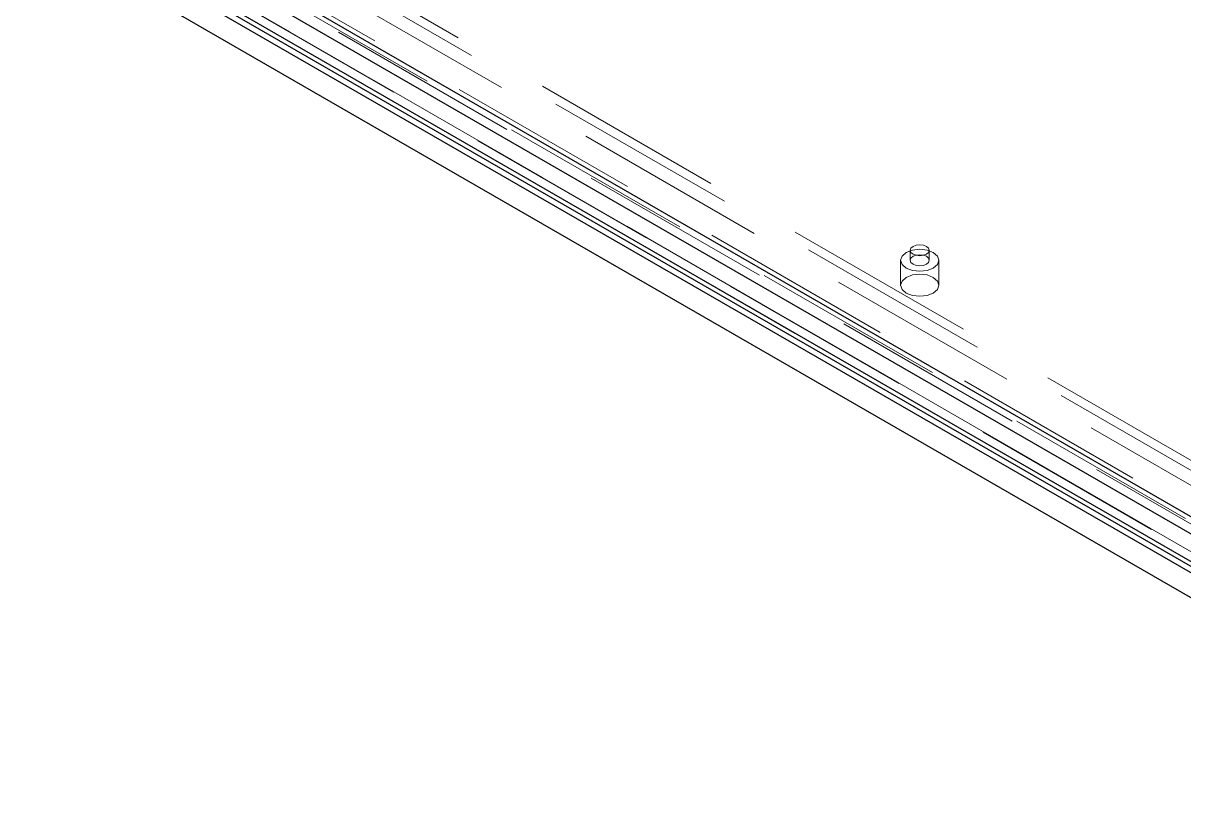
# Model space of a CAD drawing. Header units: millimetres. Extents: x 108 to 5832, y 144 to 4056.
# Drawn here: x 4820.6 to 4972.2, y 2511.4 to 2611.7 of the extents above; entities that cross this region are included whole.
import ezdxf

# ---------------------------------------------------------------- set-up
doc = ezdxf.new("R2010")
doc.units = ezdxf.units.MM
doc.header["$LTSCALE"] = 20
doc.linetypes.add('HIDDEN', pattern=[1.905, 1.27, -0.635])

msp = doc.modelspace()

# ---------------------------------------------------------------- linework, layer by layer
at = {"color": 1, "linetype": 'HIDDEN', "lineweight": 18}
for p, q in [((4065.28, 3077.35), (5219.69, 2410.92)), ((5213.75, 2407.33), (4059.34, 3073.75)), ((4059.48, 3074), (5213.9, 2407.57)), ((5218.42, 2401.04), (4054.96, 3072.69)), ((4054.96, 3072.69), (5218.14, 2401.2)), ((4055.08, 3072.56), (5218.1, 2401.16)), ((5218.42, 2399.73), (4054.96, 3071.39)), ((4855.43, 2622.51), (5035.74, 2518.42)), ((4861.09, 2615.98), (5033.62, 2516.38)), ((5031.53, 2514.16), (4856.11, 2615.42)), ((4935.2, 2580.73), (4935.2, 2577.46)), ((4936.45, 2582.03), (4936.45, 2580.73)), ((4938.95, 2580.73), (4938.95, 2582.03)), ((4940.2, 2577.46), (4940.2, 2580.73))]:
    msp.add_line(p, q, dxfattribs=at)
at = {"color": 7, "linetype": 'Continuous', "lineweight": 25}
for p, q in [((4053.47, 3067.51), (5217.37, 2395.61)), ((4300.13, 2928.38), (5217.37, 2398.87)), ((4300.79, 2928.86), (5217.56, 2399.62)), ((4857.55, 2613.94), (5030.09, 2514.33))]:
    msp.add_line(p, q, dxfattribs=at)
at = {"color": 8, "linetype": 'Continuous', "lineweight": 25}
for p, q in [((5212.62, 2406.67), (4300.95, 2932.97)), ((5217.01, 2400.55), (4300.95, 2929.38))]:
    msp.add_line(p, q, dxfattribs=at)
at = {"color": 1, "linetype": 'HIDDEN', "lineweight": 18, "flags": 128}
for points in [[(4936.82, 2581.52), (4937.23, 2581.37), (4937.7, 2581.31), (4938.18, 2581.37), (4938.59, 2581.52), (4938.86, 2581.76), (4938.95, 2582.03), (4938.86, 2582.31), (4938.59, 2582.54), (4938.18, 2582.7), (4937.7, 2582.76), (4937.23, 2582.7), (4936.82, 2582.54), (4936.55, 2582.31), (4936.45, 2582.03), (4936.55, 2581.76), (4936.82, 2581.52)], [(4939.47, 2581.75), (4940.01, 2581.28), (4940.2, 2580.73), (4940.01, 2580.18), (4939.47, 2579.71), (4938.66, 2579.39), (4937.7, 2579.28), (4936.75, 2579.39), (4935.94, 2579.71), (4935.39, 2580.18), (4935.2, 2580.73), (4935.39, 2581.28), (4935.94, 2581.75), (4936.75, 2582.06), (4937.7, 2582.17), (4938.66, 2582.06), (4939.47, 2581.75)], [(4936.82, 2580.22), (4937.23, 2580.06), (4937.7, 2580.01), (4938.18, 2580.06), (4938.59, 2580.22), (4938.86, 2580.45), (4938.95, 2580.73), (4938.86, 2581), (4938.59, 2581.24), (4938.18, 2581.39), (4937.7, 2581.45), (4937.23, 2581.39), (4936.82, 2581.24), (4936.55, 2581), (4936.45, 2580.73), (4936.55, 2580.45), (4936.82, 2580.22)], [(4939.47, 2578.48), (4940.01, 2578.01), (4940.2, 2577.46), (4940.01, 2576.91), (4939.47, 2576.44), (4938.66, 2576.13), (4937.7, 2576.02), (4936.75, 2576.13), (4935.94, 2576.44), (4935.39, 2576.91), (4935.2, 2577.46), (4935.39, 2578.01), (4935.94, 2578.48), (4936.75, 2578.8), (4937.7, 2578.9), (4938.66, 2578.8), (4939.47, 2578.48)]]:
    msp.add_lwpolyline(points, dxfattribs=at)

doc.saveas('drawing.dxf')
